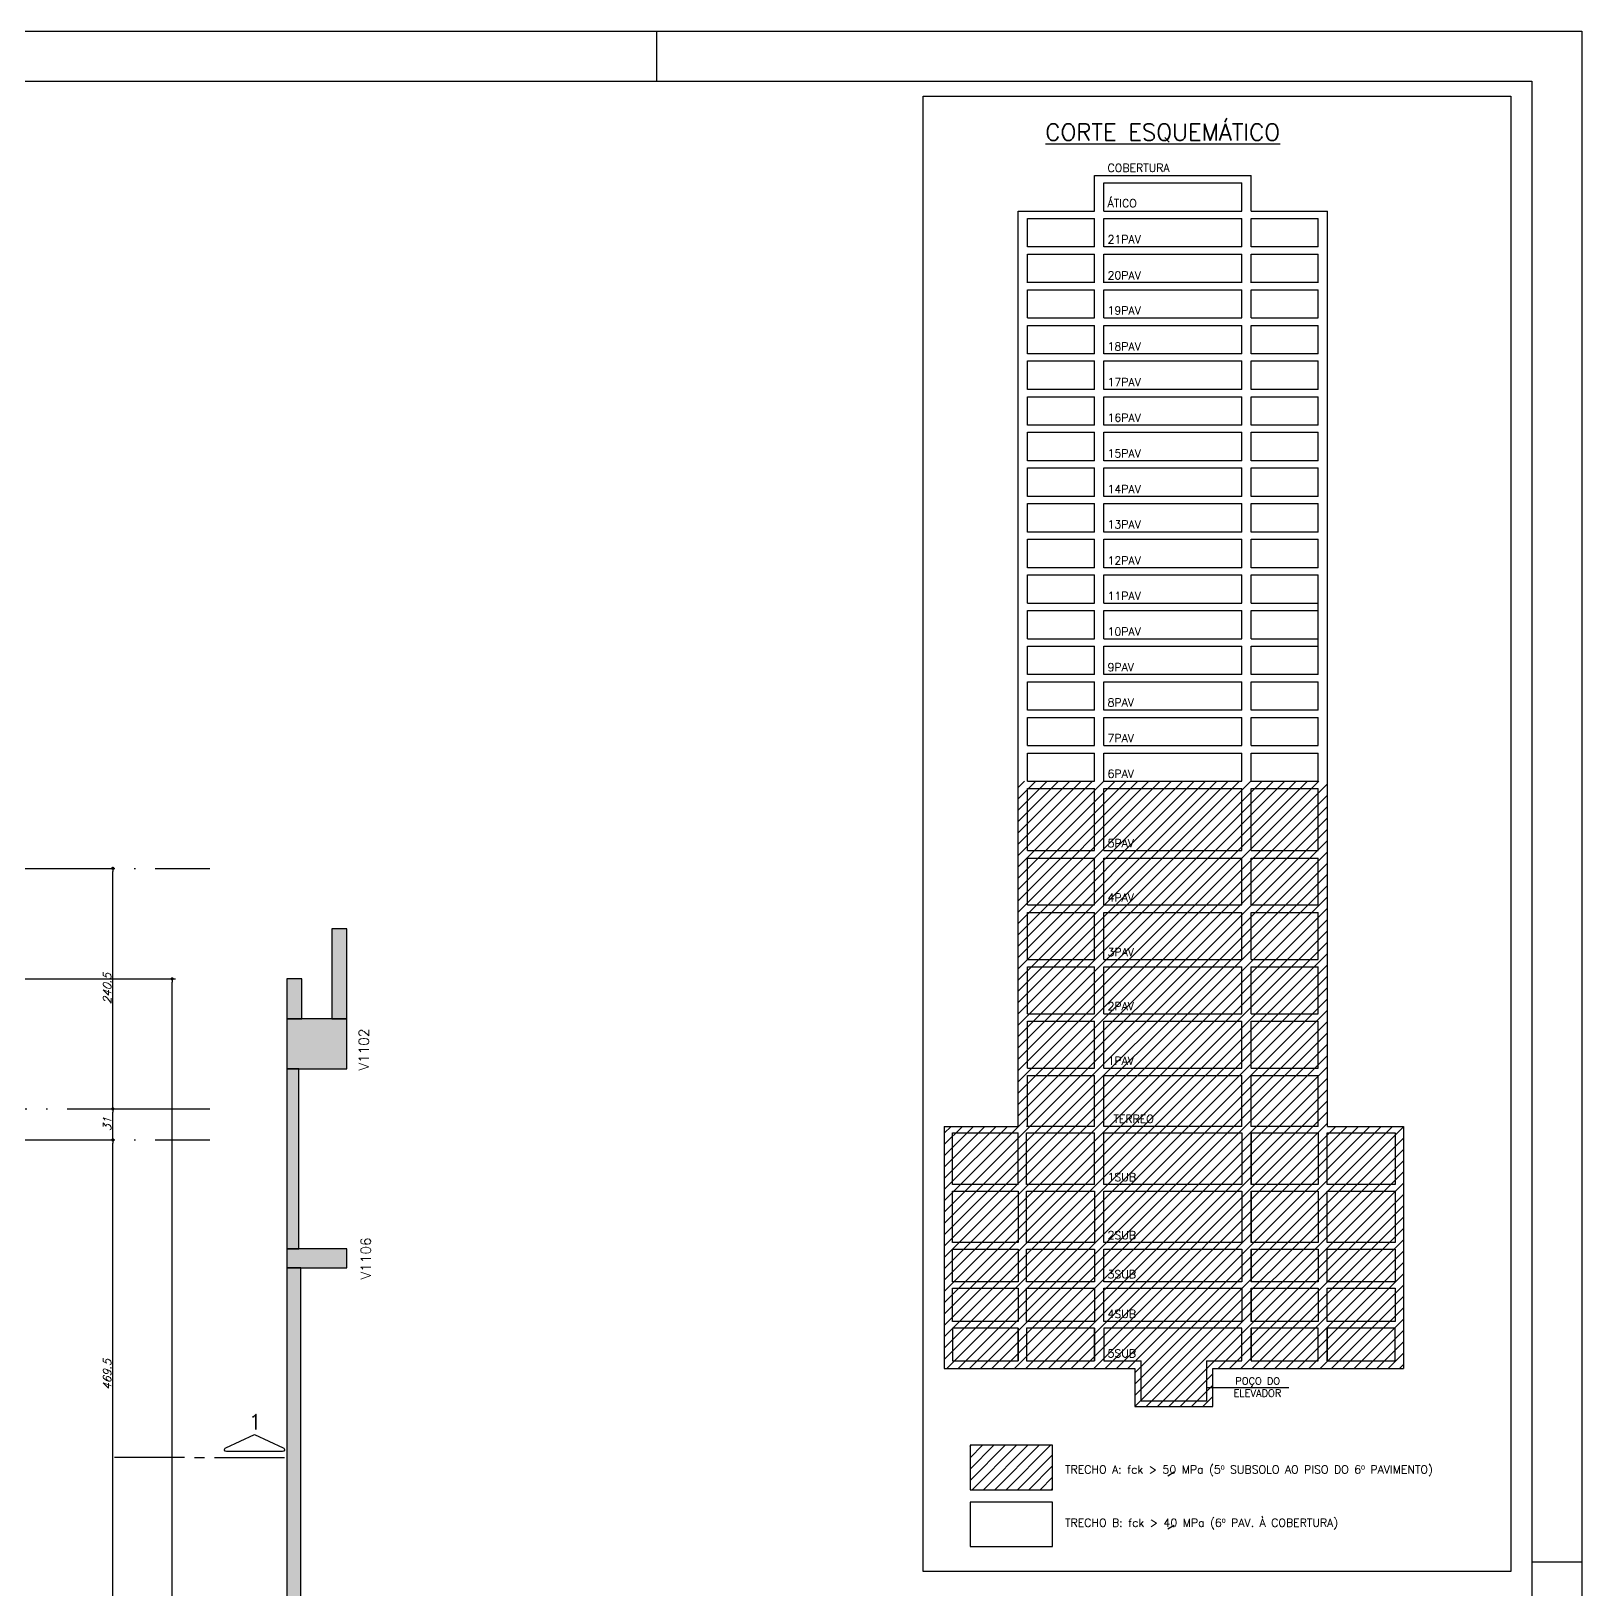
# Model space of a CAD drawing. Extents: x -4723 to 4922, y -2048 to 2452.
# Drawn here: x 3372 to 4922, y 894 to 2452 of the extents above; entities that cross this region are included whole.
import ezdxf
from ezdxf.enums import TextEntityAlignment as Align

# ---------------------------------------------------------------- set-up
doc = ezdxf.new("R2010")
doc.units = 0
doc.header["$LTSCALE"] = 50
doc.header["$MEASUREMENT"] = 0
doc.linetypes.add('EIXO', pattern=[6.8, 6, -0.4, 0, -0.4])
doc.layers.get('0').update_dxf_attribs({"linetype": 'CONTINUOUS'})
doc.layers.get('DEFPOINTS').update_dxf_attribs({"linetype": 'CONTINUOUS'})
for name, color, linetype in [('F-AUX', 2, 'CONTINUOUS'), ('F-AUX-RED', 1, 'CONTINUOUS'), ('F-AUX-YELLOW', 2, 'CONTINUOUS'), ('F-CORTE', 4, 'CONTINUOUS'), ('F-CORTE-INDICAÇÃO', 4, 'CONTINUOUS'), ('F-COTAS', 106, 'CONTINUOUS'), ('F-EIXO', 12, 'EIXO'), ('F-MARGEM', 1, 'CONTINUOUS'), ('F-SOLIDO-CORTE', 71, 'CONTINUOUS'), ('F-TEXTO', 6, 'CONTINUOUS'), ('F-TEXTO-CYAN', 4, 'CONTINUOUS'), ('F-TEXTO-MAGENTA', 6, 'CONTINUOUS'), ('F-TEXTO-YELLOW', 2, 'CONTINUOUS')]:
    doc.layers.add(name, color=color, linetype=linetype)
doc.styles.add('CP-TEXT-INCL', font='simplex.shx', dxfattribs={"oblique": 20})
doc.styles.add('CP-TEXTO', font='simplex.shx')
doc.styles.add('MCP', font='simplex.shx')
doc.styles.add('ROMANS', font='simplex.shx')
doc.dimstyles.new('CP-COTAS-50', dxfattribs={"dimscale": 0.64, "dimtxt": 12.5, "dimasz": 5, "dimexe": 5, "dimexo": 5, "dimgap": 2.5, "dimtad": 1, "dimdec": 1, "dimdsep": 46, "dimtxsty": 'CP-TEXT-INCL', "dimblk1": 'DOT', "dimblk2": 'DOT', "dimsah": 1, "dimcen": 9, "dimclrd": 256, "dimclre": 256, "dimclrt": 256, "dimadec": 0, "dimazin": 0, "dimtfac": 1, "dimtdec": 1, "dimtmove": 2, "dimatfit": 3, "dimldrblk": 'DOT', "dimfxl": 0, "dimtolj": 1, "dimarcsym": 0})

# ---------------------------------------------------------------- blocks, each defined once
blk = doc.blocks.new('*U10')
at = {"layer": 'F-CORTE-INDICAÇÃO'}
for p, q in [((70, 0), (0, 0)), ((80, 0), (90, 0)), ((100, 0), (170, 0))]:
    blk.add_line(p, q, dxfattribs=at)
blk.add_lwpolyline([(112, 6, -0.802585), (111.2, 9.8), (140, 23.3), (168.8, 9.8, -0.802585), (168, 6)], format="xyb", close=True, dxfattribs=at)
at = {"layer": 'F-CORTE-INDICAÇÃO', "style": 'ROMANS'}
blk.add_attdef('CORTE', text='', height=15, dxfattribs=at).set_placement((140, 35.8), align=Align.MIDDLE_CENTER)
at = {"layer": 'F-CORTE-INDICAÇÃO', "color": 2, "style": 'ROMANS'}
blk.add_attdef('FOLHA', text='', height=12, dxfattribs=at).set_placement((140, -10), align=Align.MIDDLE_CENTER)
blk = doc.blocks.new('*U156')
at = {"layer": 'F-EIXO'}
blk.add_line((0, 0), (7197, 0), dxfattribs=at)
at = {"layer": 'F-TEXTO', "style": 'ROMANS'}
blk.add_attdef('EIXO', text='', height=17.5, dxfattribs=at).set_placement((-28.2072, 0), align=Align.MIDDLE_CENTER)
blk = doc.blocks.new('*U157')
at = {"layer": 'F-EIXO'}
blk.add_line((0, 0), (7285, 0), dxfattribs=at)
at = {"layer": 'F-TEXTO', "style": 'ROMANS'}
blk.add_attdef('EIXO', text='', height=17.5, dxfattribs=at).set_placement((-28.2072, 0), align=Align.MIDDLE_CENTER)
blk = doc.blocks.new('*U170')
at = {"layer": 'F-EIXO'}
blk.add_line((0, 0), (7197, 0), dxfattribs=at)
at = {"layer": 'F-TEXTO', "style": 'ROMANS'}
blk.add_attdef('EIXO', text='', height=17.5, dxfattribs=at).set_placement((-28.2072, 0), align=Align.MIDDLE_CENTER)
blk = doc.blocks.new('A0-4L_900')
at = {"layer": 'F-MARGEM', "color": 2}
for p, q in [((174.4, 90), (174.4, 89)), ((191.9, 59.4), (192.9, 59.4))]:
    blk.add_line(p, q, dxfattribs=at)
blk.add_lwpolyline([(0, 0), (0, 90), (192.9, 90), (192.9, 0)], close=True, dxfattribs=at)
at = {"layer": 'F-MARGEM', "color": 7}
blk.add_lwpolyline([(2.5, 89), (191.9, 89), (191.9, 1), (2.5, 1)], close=True, dxfattribs=at)
blk = doc.blocks.new('_DOT')
at = {"color": 0, "linetype": 'ByBlock'}
blk.add_line((-0.5, 0), (-1, 0), dxfattribs=at)
at = {"color": 0, "linetype": 'ByBlock', "const_width": 0.5}
blk.add_lwpolyline([(-0.25, 0, 1), (0.25, 0, 1)], format="xyb", close=True, dxfattribs=at)
blk = doc.blocks.new('*D220')
at = {"layer": 'DEFPOINTS', "color": 0, "linetype": 'Continuous', "transparency": 16777216}
for p in [(3259.5, 1504.5), (3512.9, 1504.5), (3262.5, -415.5)]:
    blk.add_point(p, dxfattribs=at)
at = {"layer": 'F-COTAS', "linetype": 'Continuous', "lineweight": -2, "transparency": 16777216}
for p, q in [((3262.7, 1504.5), (3516.1, 1504.5)), ((3512.9, -412.3), (3512.9, 1501.3)), ((3265.7, -415.5), (3516.1, -415.5))]:
    blk.add_line(p, q, dxfattribs=at)
at = {"layer": 'F-COTAS', "linetype": 'Continuous', "lineweight": -2, "transparency": 16777216, "xscale": 3.2, "yscale": 3.2, "zscale": 3.2}
for p, rotation in [((3512.9, 1504.5), 90), ((3512.9, -415.5), 270)]:
    blk.add_blockref('_DOT', p, dxfattribs=dict(at, rotation=rotation))
at = {"layer": 'F-COTAS', "linetype": 'Continuous', "transparency": 16777216, "insert": (3507.3, 544.5), "char_height": 8, "attachment_point": 5, "rotation": 90, "style": 'CP-TEXT-INCL'}
blk.add_mtext('\\A1;1920', dxfattribs=at)
blk = doc.blocks.new('*D228')
at = {"layer": 'DEFPOINTS', "color": 0, "linetype": 'Continuous', "transparency": 16777216}
for p in [(3453.6, 1343.5), (3453.6, 1343.5), (3453.6, 874)]:
    blk.add_point(p, dxfattribs=at)
at = {"layer": 'F-COTAS', "linetype": 'Continuous', "lineweight": -2, "transparency": 16777216}
blk.add_line((3453.6, 877.2), (3453.6, 1340.3), dxfattribs=at)
at = {"layer": 'F-COTAS', "linetype": 'Continuous', "lineweight": -2, "transparency": 16777216, "xscale": 3.2, "yscale": 3.2, "zscale": 3.2}
for p, rotation in [((3453.6, 1343.5), 90), ((3453.6, 874), 270)]:
    blk.add_blockref('_DOT', p, dxfattribs=dict(at, rotation=rotation))
at = {"layer": 'F-COTAS', "linetype": 'Continuous', "transparency": 16777216, "insert": (3448, 1108.7), "char_height": 8, "attachment_point": 5, "rotation": 90, "style": 'CP-TEXT-INCL'}
blk.add_mtext('\\A1;469.5', dxfattribs=at)
blk = doc.blocks.new('*D229')
at = {"layer": 'DEFPOINTS', "color": 0, "linetype": 'Continuous', "transparency": 16777216}
for p in [(3453.6, 1374.5), (3453.6, 1374.5), (3453.6, 1343.5)]:
    blk.add_point(p, dxfattribs=at)
at = {"layer": 'F-COTAS', "linetype": 'Continuous', "lineweight": -2, "transparency": 16777216}
blk.add_line((3453.6, 1346.7), (3453.6, 1371.3), dxfattribs=at)
at = {"layer": 'F-COTAS', "linetype": 'Continuous', "lineweight": -2, "transparency": 16777216, "xscale": 3.2, "yscale": 3.2, "zscale": 3.2}
for p, rotation in [((3453.6, 1374.5), 90), ((3453.6, 1343.5), 270)]:
    blk.add_blockref('_DOT', p, dxfattribs=dict(at, rotation=rotation))
at = {"layer": 'F-COTAS', "linetype": 'Continuous', "transparency": 16777216, "insert": (3448, 1359), "char_height": 8, "attachment_point": 5, "rotation": 90, "style": 'CP-TEXT-INCL'}
blk.add_mtext('\\A1;31', dxfattribs=at)
blk = doc.blocks.new('*D230')
at = {"layer": 'DEFPOINTS', "color": 0, "linetype": 'Continuous', "transparency": 16777216}
for p in [(3453.6, 1615), (3453.6, 1615), (3453.6, 1374.5)]:
    blk.add_point(p, dxfattribs=at)
at = {"layer": 'F-COTAS', "linetype": 'Continuous', "lineweight": -2, "transparency": 16777216}
blk.add_line((3453.6, 1377.7), (3453.6, 1611.8), dxfattribs=at)
at = {"layer": 'F-COTAS', "linetype": 'Continuous', "lineweight": -2, "transparency": 16777216, "xscale": 3.2, "yscale": 3.2, "zscale": 3.2}
for p, rotation in [((3453.6, 1615), 90), ((3453.6, 1374.5), 270)]:
    blk.add_blockref('_DOT', p, dxfattribs=dict(at, rotation=rotation))
at = {"layer": 'F-COTAS', "linetype": 'Continuous', "transparency": 16777216, "insert": (3448, 1494.7), "char_height": 8, "attachment_point": 5, "rotation": 90, "style": 'CP-TEXT-INCL'}
blk.add_mtext('\\A1;240.5', dxfattribs=at)
blk = doc.blocks.new('A$C0B3B77B0')
h = blk.add_hatch()
h.set_pattern_fill('ANSI31', color=1, scale=64)
h.set_pattern_definition([(45, (-2444.1215, 1353.0405), (-5.656854, 5.656854), [])])
h.paths.add_polyline_path([(21, 203.2), (211.3, 203.2), (211.3, 165.1), (289.5, 165.1), (289.5, 203.2), (479.9, 203.2), (479.9, 445.1), (404.1, 445.1), (404.1, 790.1), (94.8, 790.1), (94.8, 445.1), (21, 445.1)])
h = blk.add_hatch()
h.set_pattern_fill('ANSI31', color=1, scale=64)
h.set_pattern_definition([(45, (-2418.325, 1254.728), (-5.656854, 5.656854), [])])
h.paths.add_polyline_path([(46.8, 81.9), (129.1, 81.9), (129.1, 126.3), (46.8, 126.3)])
at = {"layer": 'F-AUX'}
for p, q in [((171.2, 1360.1), (171.2, 1395.7)), ((171.2, 1395.7), (327.7, 1395.7)), ((180.5, 1360.1), (180.5, 1388.3)), ((180.5, 1388.3), (318.4, 1388.3)), ((318.4, 1360.1), (318.4, 1388.3)), ((327.7, 1360.1), (327.7, 1395.7)), ((94.8, 1352.7), (94.8, 1360.1)), ((94.8, 1360.1), (171.2, 1360.1)), ((180.5, 1360.1), (318.4, 1360.1)), ((327.7, 1360.1), (404.1, 1360.1)), ((404.1, 1352.7), (404.1, 1360.1)), ((94.8, 1324.3), (94.8, 1352.7)), ((104.1, 1352.7), (171.2, 1352.7)), ((104.1, 1324.3), (104.1, 1352.7)), ((171.2, 1324.3), (171.2, 1352.7)), ((171.2, 1324.3), (171.2, 1352.7)), ((180.5, 1352.7), (318.4, 1352.7)), ((180.5, 1324.3), (180.5, 1352.7)), ((318.4, 1324.3), (318.4, 1352.7)), ((327.7, 1352.7), (394.8, 1352.7)), ((327.7, 1324.3), (327.7, 1352.7)), ((327.7, 1324.3), (327.7, 1352.7)), ((394.8, 1324.3), (394.8, 1352.7)), ((404.1, 1324.3), (404.1, 1352.7)), ((94.8, 1317), (94.8, 1324.5)), ((104.1, 1324.5), (171.2, 1324.5)), ((180.5, 1324.5), (318.4, 1324.5)), ((327.7, 1324.5), (394.8, 1324.5)), ((404.1, 1317), (404.1, 1324.5)), ((94.8, 1288.3), (94.8, 1317)), ((104.1, 1317), (171.2, 1317)), ((104.1, 1288.3), (104.1, 1317)), ((171.2, 1288.3), (171.2, 1317)), ((171.2, 1288.3), (171.2, 1317)), ((180.5, 1317), (318.4, 1317)), ((180.5, 1288.3), (180.5, 1317)), ((318.4, 1288.3), (318.4, 1317)), ((327.7, 1317), (394.8, 1317)), ((327.7, 1288.3), (327.7, 1317)), ((327.7, 1288.3), (327.7, 1317)), ((394.8, 1288.3), (394.8, 1317)), ((404.1, 1288.3), (404.1, 1317)), ((94.8, 1281.4), (94.8, 1288.9)), ((94.8, 1253.2), (94.8, 1281.4)), ((104.1, 1288.9), (171.2, 1288.9)), ((104.1, 1281.4), (171.2, 1281.4)), ((104.1, 1253.2), (104.1, 1281.4)), ((171.2, 1253.2), (171.2, 1281.4)), ((171.2, 1253.2), (171.2, 1281.4)), ((180.5, 1288.9), (318.4, 1288.9)), ((180.5, 1281.4), (318.4, 1281.4)), ((180.5, 1253.2), (180.5, 1281.4)), ((318.4, 1253.2), (318.4, 1281.4)), ((327.7, 1288.9), (394.8, 1288.9)), ((327.7, 1281.4), (394.8, 1281.4)), ((327.7, 1253.2), (327.7, 1281.4)), ((327.7, 1253.2), (327.7, 1281.4)), ((394.8, 1253.2), (394.8, 1281.4)), ((404.1, 1281.4), (404.1, 1288.9)), ((404.1, 1253.2), (404.1, 1281.4)), ((94.8, 1245.8), (94.8, 1253.2)), ((104.1, 1253.2), (171.2, 1253.2)), ((180.5, 1253.2), (318.4, 1253.2)), ((327.7, 1253.2), (394.8, 1253.2)), ((404.1, 1245.8), (404.1, 1253.2)), ((94.8, 1217.2), (94.8, 1245.8)), ((104.1, 1245.8), (171.2, 1245.8)), ((104.1, 1217.2), (104.1, 1245.8)), ((171.2, 1217.2), (171.2, 1245.8)), ((171.2, 1217.2), (171.2, 1245.8)), ((180.5, 1245.8), (318.4, 1245.8)), ((180.5, 1217.2), (180.5, 1245.8)), ((318.4, 1217.2), (318.4, 1245.8)), ((327.7, 1245.8), (394.8, 1245.8)), ((327.7, 1217.2), (327.7, 1245.8)), ((327.7, 1217.2), (327.7, 1245.8)), ((394.8, 1217.2), (394.8, 1245.8)), ((404.1, 1217.2), (404.1, 1245.8)), ((94.8, 1210.2), (94.8, 1217.6)), ((104.1, 1217.6), (171.2, 1217.6)), ((180.5, 1217.6), (318.4, 1217.6)), ((327.7, 1217.6), (394.8, 1217.6)), ((404.1, 1210.2), (404.1, 1217.6)), ((94.8, 1181.7), (94.8, 1210.2)), ((104.1, 1210.2), (171.2, 1210.2)), ((104.1, 1181.7), (104.1, 1210.2)), ((171.2, 1181.7), (171.2, 1210.2)), ((171.2, 1181.7), (171.2, 1210.2)), ((180.5, 1210.2), (318.4, 1210.2)), ((180.5, 1181.7), (180.5, 1210.2)), ((318.4, 1181.7), (318.4, 1210.2)), ((327.7, 1210.2), (394.8, 1210.2)), ((327.7, 1181.7), (327.7, 1210.2)), ((327.7, 1181.7), (327.7, 1210.2)), ((394.8, 1181.7), (394.8, 1210.2)), ((404.1, 1181.7), (404.1, 1210.2)), ((94.8, 1174.5), (94.8, 1182)), ((94.8, 1146), (94.8, 1174.5)), ((104.1, 1182), (171.2, 1182)), ((104.1, 1174.5), (171.2, 1174.5)), ((104.1, 1146), (104.1, 1174.5)), ((171.2, 1146), (171.2, 1174.5)), ((171.2, 1146), (171.2, 1174.5)), ((180.5, 1182), (318.4, 1182)), ((180.5, 1174.5), (318.4, 1174.5)), ((180.5, 1146), (180.5, 1174.5)), ((318.4, 1146), (318.4, 1174.5)), ((327.7, 1182), (394.8, 1182)), ((327.7, 1174.5), (394.8, 1174.5)), ((327.7, 1146), (327.7, 1174.5)), ((327.7, 1146), (327.7, 1174.5)), ((394.8, 1146), (394.8, 1174.5)), ((404.1, 1174.5), (404.1, 1182)), ((404.1, 1146), (404.1, 1174.5)), ((94.8, 1138.9), (94.8, 1146.4)), ((94.8, 1110.4), (94.8, 1138.9)), ((104.1, 1146.4), (171.2, 1146.4)), ((104.1, 1138.9), (171.2, 1138.9)), ((104.1, 1110.4), (104.1, 1138.9)), ((171.2, 1110.4), (171.2, 1138.9)), ((171.2, 1110.4), (171.2, 1138.9)), ((180.5, 1146.4), (318.4, 1146.4)), ((180.5, 1138.9), (318.4, 1138.9)), ((180.5, 1110.4), (180.5, 1138.9)), ((318.4, 1110.4), (318.4, 1138.9)), ((327.7, 1146.4), (394.8, 1146.4)), ((327.7, 1138.9), (394.8, 1138.9)), ((327.7, 1110.4), (327.7, 1138.9)), ((327.7, 1110.4), (327.7, 1138.9)), ((394.8, 1110.4), (394.8, 1138.9)), ((404.1, 1138.9), (404.1, 1146.4)), ((404.1, 1110.4), (404.1, 1138.9)), ((94.8, 1103.3), (94.8, 1110.7)), ((104.1, 1110.7), (171.2, 1110.7)), ((180.5, 1110.7), (318.4, 1110.7)), ((327.7, 1110.7), (394.8, 1110.7)), ((404.1, 1103.3), (404.1, 1110.7)), ((94.8, 1074.8), (94.8, 1103.3)), ((104.1, 1103.3), (171.2, 1103.3)), ((104.1, 1074.8), (104.1, 1103.3)), ((171.2, 1074.8), (171.2, 1103.3)), ((171.2, 1074.8), (171.2, 1103.3)), ((180.5, 1103.3), (318.4, 1103.3)), ((180.5, 1074.8), (180.5, 1103.3)), ((318.4, 1074.8), (318.4, 1103.3)), ((327.7, 1103.3), (394.8, 1103.3)), ((327.7, 1074.8), (327.7, 1103.3)), ((327.7, 1074.8), (327.7, 1103.3)), ((394.8, 1074.8), (394.8, 1103.3)), ((404.1, 1074.8), (404.1, 1103.3)), ((94.8, 1067.7), (94.8, 1075.1)), ((104.1, 1075.1), (171.2, 1075.1)), ((180.5, 1075.1), (318.4, 1075.1)), ((327.7, 1075.1), (394.8, 1075.1)), ((404.1, 1067.7), (404.1, 1075.1)), ((94.8, 1039.2), (94.8, 1067.7)), ((104.1, 1067.7), (171.2, 1067.7)), ((104.1, 1039.2), (104.1, 1067.7)), ((171.2, 1039.2), (171.2, 1067.7)), ((171.2, 1039.2), (171.2, 1067.7)), ((180.5, 1067.7), (318.4, 1067.7)), ((180.5, 1039.2), (180.5, 1067.7)), ((318.4, 1039.2), (318.4, 1067.7)), ((327.7, 1067.7), (394.8, 1067.7)), ((327.7, 1039.2), (327.7, 1067.7)), ((327.7, 1039.2), (327.7, 1067.7)), ((394.8, 1039.2), (394.8, 1067.7)), ((404.1, 1039.2), (404.1, 1067.7)), ((94.8, 1032), (94.8, 1039.5)), ((94.8, 1003.5), (94.8, 1032)), ((104.1, 1039.5), (171.2, 1039.5)), ((104.1, 1032), (171.2, 1032)), ((104.1, 1003.5), (104.1, 1032)), ((171.2, 1003.5), (171.2, 1032)), ((171.2, 1003.5), (171.2, 1032)), ((180.5, 1039.5), (318.4, 1039.5)), ((180.5, 1032), (318.4, 1032)), ((180.5, 1003.5), (180.5, 1032)), ((318.4, 1003.5), (318.4, 1032)), ((327.7, 1039.5), (394.8, 1039.5)), ((327.7, 1032), (394.8, 1032)), ((327.7, 1003.5), (327.7, 1032)), ((327.7, 1003.5), (327.7, 1032)), ((394.8, 1003.5), (394.8, 1032)), ((404.1, 1032), (404.1, 1039.5)), ((404.1, 1003.5), (404.1, 1032)), ((94.8, 996.4), (94.8, 1003.9)), ((104.1, 1003.9), (171.2, 1003.9)), ((180.5, 1003.9), (318.4, 1003.9)), ((327.7, 1003.9), (394.8, 1003.9)), ((404.1, 996.4), (404.1, 1003.9)), ((94.8, 968.2), (94.8, 996.4)), ((104.1, 996.4), (171.2, 996.4)), ((104.1, 968.2), (104.1, 996.4)), ((171.2, 968.2), (171.2, 996.4)), ((171.2, 968.2), (171.2, 996.4)), ((180.5, 996.4), (318.4, 996.4)), ((180.5, 968.2), (180.5, 996.4)), ((318.4, 968.2), (318.4, 996.4)), ((327.7, 996.4), (394.8, 996.4)), ((327.7, 968.2), (327.7, 996.4)), ((327.7, 968.2), (327.7, 996.4)), ((394.8, 952.8), (394.8, 996.4)), ((404.1, 952.8), (404.1, 996.4)), ((94.8, 932.6), (94.8, 968.2)), ((104.1, 968.2), (171.2, 968.2)), ((180.5, 968.2), (318.4, 968.2)), ((327.7, 968.2), (394.8, 968.2)), ((404.1, 932.6), (404.1, 968.2)), ((104.1, 960.8), (171.2, 960.8)), ((104.1, 932.6), (104.1, 960.8)), ((171.2, 932.6), (171.2, 960.8)), ((171.2, 932.6), (171.2, 960.8)), ((180.5, 960.8), (318.4, 960.8)), ((180.5, 932.6), (180.5, 960.8)), ((318.4, 932.6), (318.4, 960.8)), ((327.7, 960.8), (394.8, 960.8)), ((327.7, 932.6), (327.7, 960.8)), ((327.7, 932.6), (327.7, 960.8)), ((394.8, 917.2), (394.8, 960.8)), ((94.8, 925.2), (94.8, 932.6)), ((94.8, 896.7), (94.8, 925.2)), ((104.1, 932.6), (171.2, 932.6)), ((104.1, 925.2), (171.2, 925.2)), ((104.1, 896.7), (104.1, 925.2)), ((171.2, 896.7), (171.2, 925.2)), ((171.2, 896.7), (171.2, 925.2)), ((180.5, 932.6), (318.4, 932.6)), ((180.5, 925.2), (318.4, 925.2)), ((180.5, 896.7), (180.5, 925.2)), ((318.4, 896.7), (318.4, 925.2)), ((327.7, 932.6), (394.8, 932.6)), ((327.7, 925.2), (394.8, 925.2)), ((327.7, 896.7), (327.7, 925.2)), ((327.7, 896.7), (327.7, 925.2)), ((394.8, 896.7), (394.8, 925.2)), ((404.1, 925.2), (404.1, 932.6)), ((404.1, 896.7), (404.1, 925.2)), ((94.8, 889.5), (94.8, 897)), ((94.8, 861), (94.8, 889.5)), ((104.1, 897), (171.2, 897)), ((104.1, 889.5), (171.2, 889.5)), ((104.1, 861), (104.1, 889.5)), ((171.2, 861), (171.2, 889.5)), ((171.2, 861), (171.2, 889.5)), ((180.5, 897), (318.4, 897)), ((180.5, 889.5), (318.4, 889.5)), ((180.5, 861), (180.5, 889.5)), ((318.4, 861), (318.4, 889.5)), ((327.7, 897), (394.8, 897)), ((327.7, 889.5), (394.8, 889.5)), ((327.7, 861), (327.7, 889.5)), ((327.7, 861), (327.7, 889.5)), ((394.8, 861), (394.8, 889.5)), ((404.1, 889.5), (404.1, 897)), ((404.1, 861), (404.1, 889.5)), ((94.8, 853.9), (94.8, 861.4)), ((104.1, 861.4), (171.2, 861.4)), ((180.5, 861.4), (318.4, 861.4)), ((327.7, 861.4), (394.8, 861.4)), ((404.1, 853.9), (404.1, 861.4)), ((94.8, 825.7), (94.8, 853.9)), ((104.1, 853.9), (171.2, 853.9)), ((104.1, 825.7), (104.1, 853.9)), ((171.2, 825.7), (171.2, 853.9)), ((171.2, 825.7), (171.2, 853.9)), ((180.5, 853.9), (318.4, 853.9)), ((180.5, 825.7), (180.5, 853.9)), ((318.4, 825.7), (318.4, 853.9)), ((327.7, 853.9), (394.8, 853.9)), ((327.7, 825.7), (327.7, 853.9)), ((327.7, 825.7), (327.7, 853.9)), ((394.8, 825.7), (394.8, 853.9)), ((404.1, 825.7), (404.1, 853.9)), ((94.8, 818.3), (94.8, 825.7)), ((94.8, 790.1), (94.8, 818.3)), ((104.1, 825.7), (171.2, 825.7)), ((104.1, 818.3), (171.2, 818.3)), ((104.1, 790.1), (104.1, 818.3)), ((171.2, 790.1), (171.2, 818.3)), ((171.2, 790.1), (171.2, 818.3)), ((180.5, 825.7), (318.4, 825.7)), ((180.5, 818.3), (318.4, 818.3)), ((180.5, 790.1), (180.5, 818.3)), ((318.4, 790.1), (318.4, 818.3)), ((327.7, 825.7), (394.8, 825.7)), ((327.7, 818.3), (394.8, 818.3)), ((327.7, 790.1), (327.7, 818.3)), ((327.7, 790.1), (327.7, 818.3)), ((394.8, 790.1), (394.8, 818.3)), ((404.1, 818.3), (404.1, 825.7)), ((404.1, 790.1), (404.1, 818.3)), ((94.8, 782.7), (94.8, 790.1)), ((94.8, 720.7), (94.8, 782.7)), ((104.1, 790.1), (171.2, 790.1)), ((104.1, 782.7), (171.2, 782.7)), ((104.1, 720.7), (104.1, 782.7)), ((171.2, 720.7), (171.2, 782.7)), ((171.2, 720.7), (171.2, 782.7)), ((180.5, 790.1), (318.4, 790.1)), ((180.5, 782.7), (318.4, 782.7)), ((180.5, 720.7), (180.5, 782.7)), ((318.4, 720.7), (318.4, 782.7)), ((327.7, 790.1), (394.8, 790.1)), ((327.7, 782.7), (394.8, 782.7)), ((327.7, 720.7), (327.7, 782.7)), ((327.7, 720.7), (327.7, 782.7)), ((394.8, 720.7), (394.8, 782.7)), ((404.1, 782.7), (404.1, 790.1)), ((404.1, 720.7), (404.1, 782.7)), ((94.8, 713.3), (94.8, 720.7)), ((104.1, 720.7), (171.2, 720.7)), ((180.5, 720.7), (318.4, 720.7)), ((327.7, 720.7), (394.8, 720.7)), ((404.1, 713.3), (404.1, 720.7)), ((94.8, 666.4), (94.8, 713.3)), ((104.1, 713.3), (171.2, 713.3)), ((104.1, 666.4), (104.1, 713.3)), ((171.2, 666.4), (171.2, 713.3)), ((171.2, 666.4), (171.2, 713.3)), ((180.5, 713.3), (318.4, 713.3)), ((180.5, 666.4), (180.5, 713.3)), ((318.4, 666.4), (318.4, 713.3)), ((327.7, 713.3), (394.8, 713.3)), ((327.7, 666.4), (327.7, 713.3)), ((327.7, 666.4), (327.7, 713.3)), ((394.8, 666.4), (394.8, 713.3)), ((404.1, 666.4), (404.1, 713.3)), ((94.8, 658.9), (94.8, 666.4)), ((94.8, 612), (94.8, 658.9)), ((104.1, 666.4), (171.2, 666.4)), ((104.1, 658.9), (171.2, 658.9)), ((104.1, 612), (104.1, 658.9)), ((171.2, 612), (171.2, 658.9)), ((171.2, 612), (171.2, 658.9)), ((180.5, 666.4), (318.4, 666.4)), ((180.5, 658.9), (318.4, 658.9)), ((180.5, 612), (180.5, 658.9)), ((318.4, 612), (318.4, 658.9)), ((327.7, 666.4), (394.8, 666.4)), ((327.7, 658.9), (394.8, 658.9)), ((327.7, 612), (327.7, 658.9)), ((327.7, 612), (327.7, 658.9)), ((394.8, 612), (394.8, 658.9)), ((404.1, 658.9), (404.1, 666.4)), ((404.1, 612), (404.1, 658.9)), ((94.8, 604.5), (94.8, 612)), ((104.1, 612), (171.2, 612)), ((180.5, 612), (318.4, 612)), ((327.7, 612), (394.8, 612)), ((404.1, 604.5), (404.1, 612)), ((94.8, 557.6), (94.8, 604.5)), ((104.1, 604.5), (171.2, 604.5)), ((104.1, 557.6), (104.1, 604.5)), ((171.2, 557.6), (171.2, 604.5)), ((171.2, 557.6), (171.2, 604.5)), ((180.5, 604.5), (318.4, 604.5)), ((180.5, 557.6), (180.5, 604.5)), ((318.4, 557.6), (318.4, 604.5)), ((327.7, 604.5), (394.8, 604.5)), ((327.7, 557.6), (327.7, 604.5)), ((327.7, 557.6), (327.7, 604.5)), ((394.8, 557.6), (394.8, 604.5)), ((404.1, 557.6), (404.1, 604.5)), ((94.8, 550.2), (94.8, 557.6)), ((94.8, 503.2), (94.8, 550.2)), ((104.1, 557.6), (171.2, 557.6)), ((104.1, 550.2), (171.2, 550.2)), ((104.1, 503.2), (104.1, 550.2)), ((171.2, 503.2), (171.2, 550.2)), ((171.2, 503.2), (171.2, 550.2)), ((180.5, 557.6), (318.4, 557.6)), ((180.5, 550.2), (318.4, 550.2)), ((180.5, 503.2), (180.5, 550.2)), ((318.4, 503.2), (318.4, 550.2)), ((327.7, 557.6), (394.8, 557.6)), ((327.7, 550.2), (394.8, 550.2)), ((327.7, 503.2), (327.7, 550.2)), ((327.7, 503.2), (327.7, 550.2)), ((394.8, 503.2), (394.8, 550.2)), ((404.1, 550.2), (404.1, 557.6)), ((404.1, 503.2), (404.1, 550.2)), ((94.8, 495.8), (94.8, 503.2)), ((104.1, 503.2), (171.2, 503.2)), ((180.5, 503.2), (318.4, 503.2)), ((327.7, 503.2), (394.8, 503.2)), ((404.1, 495.8), (404.1, 503.2)), ((94.8, 445.1), (94.8, 495.8)), ((104.1, 495.8), (171.2, 495.8)), ((104.1, 445.1), (104.1, 495.8)), ((171.2, 445.1), (171.2, 495.8)), ((171.2, 445.1), (171.2, 495.8)), ((180.5, 495.8), (318.4, 495.8)), ((180.5, 445.1), (180.5, 495.8)), ((318.4, 445.1), (318.4, 495.8)), ((327.7, 495.8), (394.8, 495.8)), ((327.7, 445.1), (327.7, 495.8)), ((327.7, 445.1), (327.7, 495.8)), ((394.8, 445.1), (394.8, 495.8)), ((404.1, 445.1), (404.1, 495.8)), ((21, 445.1), (21, 203.2)), ((21, 445.1), (94.8, 445.1)), ((29.2, 438.6), (94.8, 438.6)), ((94.8, 387), (94.8, 438.6)), ((171.2, 445.1), (103, 445.1)), ((103, 438.6), (171.2, 438.6)), ((171.2, 387), (171.2, 438.6)), ((318.4, 445.1), (180.5, 445.1)), ((180.5, 438.6), (318.4, 438.6)), ((394.8, 445.1), (327.7, 445.1)), ((327.7, 438.6), (394.8, 438.6)), ((403.7, 438.6), (471.7, 438.6)), ((404.1, 445.1), (479.9, 445.1)), ((479.9, 445.1), (479.9, 203.2)), ((94.8, 387), (29.2, 387)), ((29.2, 380.4), (94.8, 380.4)), ((94.8, 380.4), (94.8, 328.9)), ((171.2, 387), (103, 387)), ((103, 380.4), (171.2, 380.4)), ((171.2, 380.4), (171.2, 328.9)), ((318.4, 387), (180.5, 387)), ((180.5, 380.4), (318.4, 380.4)), ((394.8, 387), (327.7, 387)), ((327.7, 380.4), (394.8, 380.4)), ((471.7, 387), (403.7, 387)), ((403.7, 380.4), (471.7, 380.4)), ((29.2, 322.3), (94.8, 322.3)), ((94.8, 322.3), (94.8, 289.7)), ((103, 322.3), (171.2, 322.3)), ((171.2, 322.3), (171.2, 289.7)), ((180.5, 322.3), (318.4, 322.3)), ((327.7, 322.3), (394.8, 322.3)), ((403.7, 322.3), (471.7, 322.3)), ((29.2, 283.2), (94.8, 283.2)), ((94.8, 283.2), (94.8, 250.1)), ((103, 283.2), (171.2, 283.2)), ((171.2, 283.2), (171.2, 250.1)), ((180.5, 283.2), (318.4, 283.2)), ((327.7, 283.2), (394.8, 283.2)), ((403.7, 283.2), (471.7, 283.2)), ((21, 203.2), (211.3, 203.2)), ((211.3, 203.2), (211.3, 165.1)), ((289.5, 165.1), (289.5, 203.2)), ((289.5, 203.2), (479.9, 203.2)), ((406.1, 203.2), (406.1, 203.2)), ((211.3, 165.1), (289.5, 165.1))]:
    blk.add_line(p, q, dxfattribs=at)
for points in [[(180.5, 387), (180.5, 438.6)], [(318.4, 438.6), (318.4, 387)], [(318.4, 380.4), (318.4, 328.9), (180.5, 328.9), (180.5, 380.4)], [(318.4, 322.3), (318.4, 289.7), (180.5, 289.7), (180.5, 322.3)], [(318.4, 283.2), (318.4, 250.1), (180.5, 250.1), (180.5, 283.2)], [(327.7, 210.7), (394.8, 210.7), (394.8, 243.5), (327.7, 243.5), (327.7, 210.7), (327.7, 243.5)], [(403.7, 210.7), (471.7, 210.7), (471.7, 243.5), (403.7, 243.5), (403.7, 210.7), (403.7, 243.5)]]:
    blk.add_lwpolyline(points, dxfattribs=at)
at = {"layer": 'F-AUX-RED'}
blk.add_line((283, 184.1), (365.3, 184.1), dxfattribs=at)
blk.add_lwpolyline([(587.2, 0), (0, 0), (0, 1474.8), (587.2, 1474.8)], close=True, dxfattribs=at)
at = {"layer": 'F-AUX-RED', "linetype": 'Continuous'}
for points in [[(46.8, 81.9), (129.1, 81.9), (129.1, 126.3), (46.8, 126.3)], [(46.8, 81.9), (129.1, 81.9), (129.1, 126.3), (46.8, 126.3)], [(46.8, 25), (129.1, 25), (129.1, 69.4), (46.8, 69.4)], [(46.8, 25), (129.1, 25), (129.1, 69.4), (46.8, 69.4)]]:
    blk.add_lwpolyline(points, close=True, dxfattribs=at)
at = {"layer": 'F-AUX-YELLOW'}
for points in [[(29.2, 387), (29.2, 438.6)], [(103, 387), (103, 438.6)], [(327.7, 387), (327.7, 438.6)], [(327.7, 438.6), (327.7, 387)], [(394.8, 438.6), (394.8, 387)], [(403.7, 387), (403.7, 438.6)], [(471.7, 438.6), (471.7, 387)], [(94.8, 328.9), (94.8, 328.9), (29.2, 328.9), (29.2, 380.4)], [(171.2, 328.9), (171.2, 328.9), (103, 328.9), (103, 380.4)], [(394.8, 380.4), (394.8, 328.9), (327.7, 328.9), (327.7, 380.4)], [(327.7, 380.4), (327.7, 328.9)], [(471.7, 380.4), (471.7, 328.9), (403.7, 328.9), (403.7, 380.4)], [(94.8, 289.7), (94.8, 289.7), (29.2, 289.7), (29.2, 322.3)], [(171.2, 289.7), (171.2, 289.7), (103, 289.7), (103, 322.3)], [(394.8, 322.3), (394.8, 289.7), (327.7, 289.7), (327.7, 322.3)], [(327.7, 322.3), (327.7, 289.7)], [(471.7, 322.3), (471.7, 289.7), (403.7, 289.7), (403.7, 322.3)], [(94.8, 250.1), (94.8, 250.1), (29.2, 250.1), (29.2, 283.2)], [(171.2, 250.1), (171.2, 250.1), (103, 250.1), (103, 283.2)], [(394.8, 283.2), (394.8, 250.1), (327.7, 250.1), (327.7, 283.2)], [(327.7, 283.2), (327.7, 250.1)], [(471.7, 283.2), (471.7, 250.1), (403.7, 250.1), (403.7, 283.2)], [(94.8, 243.5), (94.8, 210.7), (94.8, 243.5), (29.2, 243.5), (29.2, 210.7), (94.8, 210.7)], [(171.2, 243.5), (171.2, 210.7), (171.2, 243.5), (103, 243.5), (103, 210.7), (171.2, 210.7)], [(283, 210.7), (318.4, 210.7), (318.4, 243.5), (180.5, 243.5), (180.5, 210.7), (217.9, 210.7)], [(283, 210.7), (283, 170.4), (217.9, 170.4), (217.9, 210.7)]]:
    blk.add_lwpolyline(points, dxfattribs=at)
at = {"layer": 'F-TEXTO-CYAN', "color": 2}
for p, q in [((250.8, 99.4), (244.4, 95.5)), ((250.8, 46.2), (244.4, 42.3))]:
    blk.add_line(p, q, dxfattribs=at)
at = {"layer": 'F-AUX', "style": 'MCP'}
for s, p in [('COBERTURA', (184.2, 1399.2)), ('ÁTICO', (184.2, 1363.9)), ('21PAV     ', (184.2, 1327.8)), ('20PAV     ', (184.2, 1291.8)), ('19PAV     ', (184.2, 1256.7)), ('18PAV     ', (184.2, 1220.7)), ('17PAV     ', (184.2, 1185.1)), ('16PAV     ', (184.2, 1149.5)), ('15PAV     ', (184.2, 1113.8)), ('14PAV     ', (184.2, 1078.2)), ('13PAV     ', (184.2, 1042.8)), ('12PAV     ', (184.2, 1006.7)), ('11PAV     ', (184.2, 971.3)), ('10PAV     ', (184.2, 935.7)), ('9PAV     ', (184.2, 900.1)), ('8PAV     ', (184.2, 864.8)), ('7PAV     ', (184.2, 829.2)), ('6PAV     ', (184.2, 793.6)), ('5PAV     ', (184.2, 724.2)), ('4PAV     ', (184.2, 669.8)), ('3PAV     ', (184.2, 615.4)), ('2PAV     ', (184.2, 561.1)), ('1PAV', (184.2, 506.7)), ('TERREO', (190, 448.6)), ('1SUB', (184.2, 390.4)), ('2SUB', (184.2, 332.3)), ('3SUB', (184.2, 293.2)), ('4SUB     ', (184.2, 253.6)), ('5SUB', (184.2, 214.2))]:
    blk.add_text(s, height=8, dxfattribs=at).set_placement(p)
at = {"layer": 'F-TEXTO-CYAN', "color": 2, "style": 'CP-TEXTO'}
for s, p in [('TRECHO A: fck > 50 MPa (5º SUBSOLO AO PISO DO 6º PAVIMENTO)', (141.7, 98.1)), ('TRECHO B: fck > 40 MPa (6º PAV. À COBERTURA)', (141.7, 44.9))]:
    blk.add_text(s, height=8, dxfattribs=at).set_placement(p)
at = {"layer": 'F-TEXTO-MAGENTA', "style": 'ROMANS'}
blk.add_text('%%UCORTE ESQUEMÁTICO', height=16.8, dxfattribs=at).set_placement((122, 1430.5))
at = {"layer": 'F-TEXTO-YELLOW', "style": 'CP-TEXTO'}
for s, p in [('POÇO DO', (311.9, 187)), ('ELEVADOR  ', (310.1, 174.8))]:
    blk.add_text(s, height=7.2, dxfattribs=at).set_placement(p)

msp = doc.modelspace()

# ---------------------------------------------------------------- hatches: boundary and pattern name
at = {"layer": 'F-SOLIDO-CORTE', "linetype": 'Continuous'}
for points in [[(3687.564, 1498.695), (3687.564, 1554.5), (3685.731, 1554.5), (3676.43, 1554.5), (3672.564, 1554.5), (3672.564, 1543.5), (3672.564, 1487.696), (3672.564, 1464.5), (3674.398, 1464.5), (3683.698, 1464.5), (3687.564, 1464.5), (3687.564, 1487.696)], [(3627.564, 1484.638), (3627.564, 1474.843), (3627.564, 1469.955), (3627.564, 1464.5), (3629.398, 1464.5), (3631.443, 1464.5), (3642.564, 1464.5), (3642.564, 1469.389), (3642.564, 1474.843), (3642.564, 1484.638), (3642.564, 1487.446), (3642.564, 1504.5), (3640.731, 1504.5), (3631.43, 1504.5), (3627.564, 1504.5), (3627.564, 1487.446)], [(3635.145, 1414.5), (3642.886, 1414.5), (3687.564, 1414.5), (3687.564, 1451.732), (3687.564, 1458.049), (3687.564, 1464.5), (3679.984, 1464.5), (3672.243, 1464.5), (3627.564, 1464.5), (3627.564, 1458.183), (3627.564, 1451.732), (3627.564, 1414.5)], [(3627.564, 1234.5), (3629.097, 1234.5), (3630.609, 1234.5), (3639.564, 1234.5), (3639.564, 1257.486), (3639.564, 1280.168), (3639.564, 1414.5), (3638.032, 1414.5), (3636.52, 1414.5), (3627.564, 1414.5), (3627.564, 1280.168), (3627.564, 1257.182)], [(3627.564, 1217.894), (3627.564, 1215.5), (3635.227, 1215.5), (3642.787, 1215.5), (3687.564, 1215.5), (3687.564, 1217.926), (3687.564, 1220.321), (3687.564, 1234.5), (3679.902, 1234.5), (3672.342, 1234.5), (3627.564, 1234.5), (3627.564, 1220.321)], [(3627.564, 1076.979), (3627.564, 664.5), (3629.333, 664.5), (3631.092, 664.5), (3641.564, 664.5), (3641.564, 1076.979), (3641.564, 1089.682), (3641.564, 1102.217), (3641.564, 1127.629), (3641.564, 1152.706), (3641.564, 1184.312), (3641.564, 1215.5), (3639.777, 1215.5), (3638.012, 1215.5), (3627.564, 1215.5), (3627.564, 1183.894), (3627.564, 1152.706), (3627.564, 1127.293), (3627.564, 1102.217), (3627.564, 1089.534)]]:
    msp.add_hatch(color=256, dxfattribs=at).paths.add_polyline_path(points, flags=16)

# ---------------------------------------------------------------- linework, layer by layer
at = {"layer": 'F-CORTE', "linetype": 'Continuous'}
msp.add_lwpolyline([(3641.564, 664.5), (3641.564, 1076.979), (3641.564, 1089.682), (3641.564, 1102.217), (3641.564, 1127.629), (3641.564, 1152.706), (3641.564, 1184.312), (3641.564, 1215.5), (3642.787, 1215.5), (3687.564, 1215.5), (3687.564, 1217.926), (3687.564, 1220.321), (3687.564, 1234.5), (3679.902, 1234.5), (3672.342, 1234.5), (3639.564, 1234.5), (3639.564, 1257.486), (3639.564, 1280.168), (3639.564, 1414.5), (3687.564, 1414.5), (3687.564, 1451.732), (3687.564, 1458.049), (3687.564, 1464.5), (3687.564, 1498.695), (3687.564, 1554.5), (3685.731, 1554.5), (3676.43, 1554.5), (3672.564, 1554.5), (3672.564, 1543.5), (3672.564, 1487.696), (3672.564, 1464.5), (3672.243, 1464.5), (3642.564, 1464.5), (3642.564, 1469.389), (3642.564, 1474.843), (3642.564, 1484.638), (3642.564, 1487.446), (3642.564, 1504.5), (3640.731, 1504.5), (3631.43, 1504.5), (3627.564, 1504.5), (3627.564, 1484.638), (3627.564, 1464.5), (3627.564, 1458.183), (3627.564, 1451.732), (3627.564, 1414.5), (3627.564, 1234.5), (3627.564, 1217.894), (3627.564, 1215.5), (3627.564, 1076.979), (3627.564, 664.5)], dxfattribs=at)
at = {"layer": 'F-SOLIDO-CORTE'}
for points in [[(3687.564, 1498.695), (3687.564, 1554.5), (3685.731, 1554.5), (3676.43, 1554.5), (3672.564, 1554.5), (3672.564, 1543.5), (3672.564, 1487.696), (3672.564, 1464.5), (3674.398, 1464.5), (3683.699, 1464.5), (3687.564, 1464.5), (3687.564, 1487.696), (3687.564, 1498.695)], [(3627.564, 1484.638), (3627.564, 1474.843), (3627.564, 1469.955), (3627.564, 1464.5), (3629.398, 1464.5), (3631.443, 1464.5), (3642.564, 1464.5), (3642.564, 1469.389), (3642.564, 1474.843), (3642.564, 1484.638), (3642.564, 1487.446), (3642.564, 1504.5), (3640.731, 1504.5), (3631.43, 1504.5), (3627.564, 1504.5), (3627.564, 1487.446), (3627.564, 1484.638)], [(3635.145, 1414.5), (3642.886, 1414.5), (3687.564, 1414.5), (3687.564, 1451.732), (3687.564, 1458.049), (3687.564, 1464.5), (3679.984, 1464.5), (3672.243, 1464.5), (3627.564, 1464.5), (3627.564, 1458.183), (3627.564, 1451.732), (3627.564, 1414.5), (3635.145, 1414.5)], [(3627.564, 1234.5), (3629.097, 1234.5), (3630.609, 1234.5), (3639.564, 1234.5), (3639.564, 1257.486), (3639.564, 1280.168), (3639.564, 1414.5), (3638.032, 1414.5), (3636.52, 1414.5), (3627.564, 1414.5), (3627.564, 1280.168), (3627.564, 1257.182), (3627.564, 1234.5)], [(3627.564, 1217.894), (3627.564, 1215.5), (3635.227, 1215.5), (3642.787, 1215.5), (3687.564, 1215.5), (3687.564, 1217.926), (3687.564, 1220.321), (3687.564, 1234.5), (3679.902, 1234.5), (3672.342, 1234.5), (3627.564, 1234.5), (3627.564, 1220.321), (3627.564, 1217.894)], [(3627.564, 1076.979), (3627.564, 664.5), (3629.333, 664.5), (3631.092, 664.5), (3641.564, 664.5), (3641.564, 1076.979), (3641.564, 1089.682), (3641.564, 1102.217), (3641.564, 1127.629), (3641.564, 1152.706), (3641.564, 1184.312), (3641.564, 1215.5), (3639.777, 1215.5), (3638.012, 1215.5), (3627.564, 1215.5), (3627.564, 1183.894), (3627.564, 1152.706), (3627.564, 1127.293), (3627.564, 1102.217), (3627.564, 1089.534), (3627.564, 1076.979)]]:
    msp.add_lwpolyline(points, dxfattribs=at)

# ---------------------------------------------------------------- block references
at = {"layer": 'F-CORTE-INDICAÇÃO', "linetype": 'Continuous'}
ref = msp.add_blockref('*U10', (3455.245, 1025.893), dxfattribs=at)
ref.add_attrib('CORTE', '1', dxfattribs={"height": 15, "style": 'ROMANS'}).set_placement((3595.96, 1061.657), align=Align.MIDDLE_CENTER)
at = {"layer": 'F-COTAS', "linetype": 'Continuous'}
msp.add_blockref('A$C0B3B77B0', (4263.863, 911.964), dxfattribs=at)
at = {"layer": 'F-EIXO', "linetype": 'Continuous'}
for name, p in [('*U170', (-3646.32, 1615)), ('*U157', (-3734.274, 1374.5)), ('*U156', (-3646.32, 1343.5))]:
    msp.add_blockref(name, p, dxfattribs=at)
at = {"layer": 'F-MARGEM', "linetype": 'Continuous', "xscale": 50, "yscale": 50, "zscale": 50}
msp.add_blockref('A0-4L_900', (-4722.805, -2048.155), dxfattribs=at)

# ---------------------------------------------------------------- texts
at = {"layer": 'F-TEXTO-YELLOW', "style": 'MCP'}
for s, p in [('V1102', (3709.536, 1412.821)), ('V1106', (3711.481, 1204.035))]:
    msp.add_text(s, height=10, rotation=90, dxfattribs=at).set_placement(p)

# ---------------------------------------------------------------- dimensions: what is measured, and where the dimension line sits
at = {"layer": 'F-COTAS', "linetype": 'Continuous'}
for base, p1, p2, picture, middle in [((3453.628, 1615), (3453.628, 1374.5), (3453.628, 1615), '*D230', (3448.028, 1494.75)), ((3512.855, 1504.5), (3262.5, -415.5), (3259.5, 1504.5), '*D220', (3507.255, 544.5)), ((3453.628, 1374.5), (3453.628, 1343.5), (3453.628, 1374.5), '*D229', (3448.028, 1359)), ((3453.628, 1343.5), (3453.628, 874), (3453.628, 1343.5), '*D228', (3448.028, 1108.75))]:
    dim = msp.add_linear_dim(base=base, p1=p1, p2=p2, angle=90, dimstyle='CP-COTAS-50', dxfattribs=at)
    dim.commit()
    dim.dimension.update_dxf_attribs({"geometry": picture, "text_midpoint": middle})

doc.saveas('drawing.dxf')
